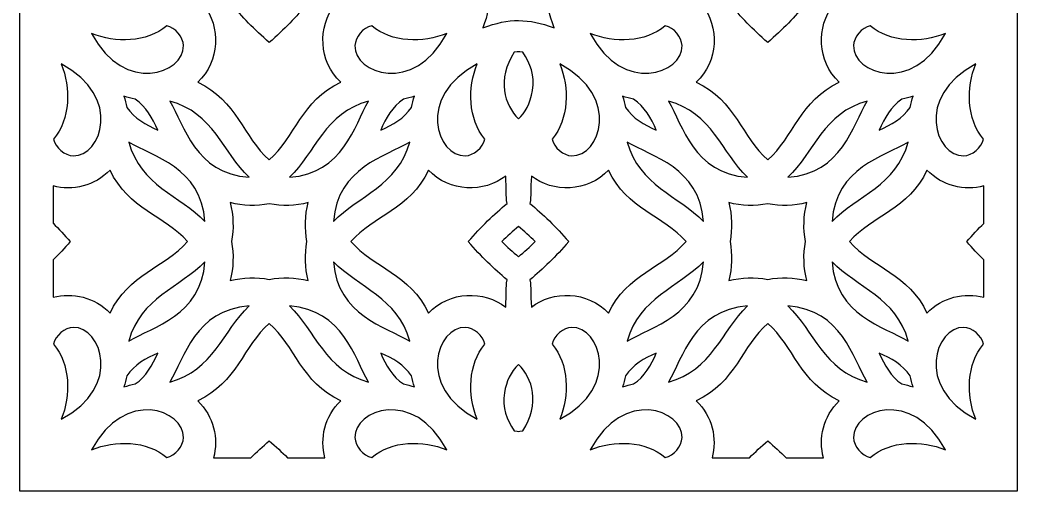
# Model space of a CAD drawing. Header units: millimetres. Extents: x -515 to 516, y -317 to 317.
# Drawn here: x -515.4 to -215.4, y 17.4 to 159.1 of the extents above; entities that cross this region are included whole.
import ezdxf

# ---------------------------------------------------------------- set-up
doc = ezdxf.new("R2010")
doc.units = ezdxf.units.MM
doc.header["$MEASUREMENT"] = 0
doc.layers.add('layer 1', color=7, linetype='Continuous')

msp = doc.modelspace()

# ---------------------------------------------------------------- linework, layer by layer
at = {"layer": 'layer 1'}
for points, knots in [([(-515.4075, 17.4287), (-505.2587, 17.4287), (-237.5692, 17.4287), (-215.4079, 17.4287), (-215.4079, 17.4287), (-215.4079, 39.3602), (-215.4079, 308.4692), (-215.4079, 317.4285), (-215.4079, 317.4285), (-230.6083, 317.4285), (-502.1912, 317.4285), (-515.4075, 317.4285), (-515.4075, 317.4285), (-515.4075, 303.1967), (-515.4075, 32.5603), (-515.4075, 17.4287)], [0, 0, 0, 0, 0.2, 0.2, 0.2, 0.2, 0.4, 0.4, 0.4, 0.4, 0.6, 0.6, 0.6, 0.6, 1, 1, 1, 1]), ([(-354.714, 178.1209), (-357.5735, 170.358), (-357.6171, 164.6187), (-354.714, 156.7363), (-354.714, 156.7363), (-362.4777, 159.5957), (-368.2169, 159.6386), (-376.0994, 156.7363), (-376.0994, 156.7363), (-373.2582, 164.4493), (-373.1781, 170.1914), (-376.0994, 178.1216), (-376.0994, 178.1216), (-368.4067, 175.2882), (-362.6597, 175.1954), (-354.714, 178.1209)], [0, 0, 0, 0, 0.2, 0.2, 0.2, 0.2, 0.4, 0.4, 0.4, 0.4, 0.6, 0.6, 0.6, 0.6, 1, 1, 1, 1]), ([(-460.1259, 163.5686), (-456.0256, 163.9018), (-454.3076, 163.5545), (-451.8667, 163.9875), (-451.8667, 163.9875), (-448.6383, 160.1159), (-444.9163, 156.1754), (-440.4079, 152.3241), (-440.4079, 152.3241), (-440.4079, 152.3241), (-440.4079, 152.3234), (-440.4079, 152.3234), (-440.4079, 152.3234), (-440.4079, 152.3234), (-440.4065, 152.3234), (-440.4065, 152.3234), (-440.4065, 152.3234), (-440.4065, 152.3234), (-440.4065, 152.3234), (-440.4065, 152.3234), (-440.4065, 152.3234), (-440.4065, 152.3234), (-440.4065, 152.3241), (-440.4065, 152.3241), (-440.4065, 152.3241), (-435.8966, 156.1754), (-432.1747, 160.1159), (-428.9469, 163.9875), (-428.9469, 163.9875), (-426.5036, 163.5538), (-424.7984, 163.9025), (-420.687, 163.5686), (-420.687, 163.5686), (-425.7431, 157.0856), (-425.6714, 146.7156), (-418.8806, 140.3283), (-418.8806, 140.3283), (-430.7162, 134.8357), (-432.6, 123.7656), (-440.4065, 117.0303), (-440.4065, 117.0303), (-448.2129, 123.7656), (-450.0968, 134.8357), (-461.9323, 140.3283), (-461.9323, 140.3283), (-455.1426, 146.7156), (-455.0699, 157.0856), (-460.1259, 163.5686)], [0, 0, 0, 0, 0.07692308, 0.07692308, 0.07692308, 0.07692308, 0.15384615, 0.15384615, 0.15384615, 0.15384615, 0.23076923, 0.23076923, 0.23076923, 0.23076923, 0.30769231, 0.30769231, 0.30769231, 0.30769231, 0.38461538, 0.38461538, 0.38461538, 0.38461538, 0.46153846, 0.46153846, 0.46153846, 0.46153846, 0.53846154, 0.53846154, 0.53846154, 0.53846154, 0.61538462, 0.61538462, 0.61538462, 0.61538462, 0.69230769, 0.69230769, 0.69230769, 0.69230769, 0.76923077, 0.76923077, 0.76923077, 0.76923077, 0.84615385, 0.84615385, 0.84615385, 0.84615385, 1, 1, 1, 1]), ([(-311.9322, 140.3283), (-305.1427, 146.7156), (-305.0703, 157.0856), (-310.1264, 163.5686), (-310.1264, 163.5686), (-306.0256, 163.9018), (-304.3084, 163.5545), (-301.8672, 163.9875), (-301.8672, 163.9875), (-298.638, 160.1159), (-294.9168, 156.1754), (-290.4077, 152.3241), (-290.4077, 152.3241), (-290.4077, 152.3241), (-290.4077, 152.3234), (-290.4077, 152.3234), (-290.4077, 152.3234), (-290.4069, 152.3234), (-290.4069, 152.3234), (-290.4069, 152.3234), (-290.4069, 152.3234), (-290.4069, 152.3234), (-290.4062, 152.3234), (-290.4062, 152.3234), (-290.4062, 152.3234), (-290.4062, 152.3234), (-290.4062, 152.3241), (-290.4062, 152.3241), (-290.4062, 152.3241), (-285.8964, 156.1754), (-282.1752, 160.1159), (-278.9474, 163.9875), (-278.9474, 163.9875), (-276.5041, 163.5538), (-274.7988, 163.9025), (-270.6875, 163.5686), (-270.6875, 163.5686), (-275.7435, 157.0856), (-275.6711, 146.7156), (-268.881, 140.3283), (-268.881, 140.3283), (-280.7166, 134.8357), (-282.6004, 123.7656), (-290.4069, 117.0303), (-290.4069, 117.0303), (-298.2128, 123.7656), (-300.0973, 134.8357), (-311.9322, 140.3283)], [0, 0, 0, 0, 0.07692308, 0.07692308, 0.07692308, 0.07692308, 0.15384615, 0.15384615, 0.15384615, 0.15384615, 0.23076923, 0.23076923, 0.23076923, 0.23076923, 0.30769231, 0.30769231, 0.30769231, 0.30769231, 0.38461538, 0.38461538, 0.38461538, 0.38461538, 0.46153846, 0.46153846, 0.46153846, 0.46153846, 0.53846154, 0.53846154, 0.53846154, 0.53846154, 0.61538462, 0.61538462, 0.61538462, 0.61538462, 0.69230769, 0.69230769, 0.69230769, 0.69230769, 0.76923077, 0.76923077, 0.76923077, 0.76923077, 0.84615385, 0.84615385, 0.84615385, 0.84615385, 1, 1, 1, 1]), ([(-493.8389, 155.0057), (-486.6629, 152.076), (-477.259, 152.2377), (-471.2478, 157.3148), (-471.2478, 157.3148), (-468.6311, 156.7518), (-466.2741, 153.9394), (-466.2033, 151.3689), (-466.2033, 151.3689), (-465.9751, 143.0781), (-483.8414, 136.2626), (-493.8389, 155.0057)], [0, 0, 0, 0, 0.25, 0.25, 0.25, 0.25, 0.5, 0.5, 0.5, 0.5, 1, 1, 1, 1]), ([(-414.6104, 151.3689), (-414.5394, 153.9394), (-412.1825, 156.7518), (-409.5663, 157.3148), (-409.5663, 157.3148), (-403.5656, 152.2468), (-394.1691, 152.0683), (-386.9748, 155.0057), (-386.9748, 155.0057), (-396.9681, 136.2711), (-414.8381, 143.0766), (-414.6104, 151.3689)], [0, 0, 0, 0, 0.25, 0.25, 0.25, 0.25, 0.5, 0.5, 0.5, 0.5, 1, 1, 1, 1]), ([(-343.8393, 155.0057), (-336.6633, 152.076), (-327.2591, 152.2377), (-321.2478, 157.3148), (-321.2478, 157.3148), (-318.6316, 156.7518), (-316.274, 153.9394), (-316.2037, 151.3689), (-316.2037, 151.3689), (-315.9753, 143.0781), (-333.8418, 136.2626), (-343.8393, 155.0057)], [0, 0, 0, 0, 0.25, 0.25, 0.25, 0.25, 0.5, 0.5, 0.5, 0.5, 1, 1, 1, 1]), ([(-264.6102, 151.3689), (-264.5399, 153.9394), (-262.1823, 156.7518), (-259.5668, 157.3148), (-259.5668, 157.3148), (-253.5653, 152.2468), (-244.1688, 152.0683), (-236.9746, 155.0057), (-236.9746, 155.0057), (-246.9678, 136.2711), (-264.8386, 143.0766), (-264.6102, 151.3689)], [0, 0, 0, 0, 0.25, 0.25, 0.25, 0.25, 0.5, 0.5, 0.5, 0.5, 1, 1, 1, 1]), ([(-361.1928, 137.8871), (-361.8626, 133.7898), (-363.4477, 131.2284), (-365.4067, 129.3305), (-365.4067, 129.3305), (-369.6502, 133.4405), (-372.0007, 141.1978), (-366.7254, 149.3543), (-366.7254, 149.3543), (-365.0911, 149.5589), (-365.7223, 149.5589), (-364.0881, 149.3543), (-364.0881, 149.3543), (-361.8767, 145.934), (-360.4456, 142.4546), (-361.1928, 137.8871)], [0, 0, 0, 0, 0.2, 0.2, 0.2, 0.2, 0.4, 0.4, 0.4, 0.4, 0.6, 0.6, 0.6, 0.6, 1, 1, 1, 1]), ([(-502.9839, 145.8602), (-484.2503, 135.8683), (-491.0553, 117.9968), (-499.3471, 118.2253), (-499.3471, 118.2253), (-501.918, 118.2956), (-504.7307, 120.6531), (-505.2936, 123.2694), (-505.2936, 123.2694), (-500.2247, 129.2701), (-500.047, 138.6666), (-502.9839, 145.8602)], [0, 0, 0, 0, 0.25, 0.25, 0.25, 0.25, 0.5, 0.5, 0.5, 0.5, 1, 1, 1, 1]), ([(-377.8292, 145.8602), (-380.7597, 138.6849), (-380.598, 129.2813), (-375.5202, 123.2694), (-375.5202, 123.2694), (-376.0832, 120.6531), (-378.8955, 118.2956), (-381.4661, 118.2253), (-381.4661, 118.2253), (-389.7576, 117.9968), (-396.5737, 135.8634), (-377.8292, 145.8602)], [0, 0, 0, 0, 0.25, 0.25, 0.25, 0.25, 0.5, 0.5, 0.5, 0.5, 1, 1, 1, 1]), ([(-352.9842, 145.8602), (-334.2502, 135.8683), (-341.0551, 117.9968), (-349.3473, 118.2253), (-349.3473, 118.2253), (-351.9179, 118.2956), (-354.7309, 120.6531), (-355.2932, 123.2694), (-355.2932, 123.2694), (-350.2246, 129.2701), (-350.0474, 138.6666), (-352.9842, 145.8602)], [0, 0, 0, 0, 0.25, 0.25, 0.25, 0.25, 0.5, 0.5, 0.5, 0.5, 1, 1, 1, 1]), ([(-227.8297, 145.8602), (-230.7601, 138.6849), (-230.5985, 129.2813), (-225.5206, 123.2694), (-225.5206, 123.2694), (-226.0837, 120.6531), (-228.896, 118.2956), (-231.4666, 118.2253), (-231.4666, 118.2253), (-239.7581, 117.9968), (-246.5742, 135.8634), (-227.8297, 145.8602)], [0, 0, 0, 0, 0.25, 0.25, 0.25, 0.25, 0.5, 0.5, 0.5, 0.5, 1, 1, 1, 1]), ([(-480.7607, 135.2427), (-477.4534, 133.0665), (-475.4669, 129.4838), (-473.943, 125.965), (-473.943, 125.965), (-477.4619, 127.4882), (-481.044, 129.476), (-483.2214, 132.7825), (-483.2214, 132.7825), (-483.4451, 133.9142), (-483.7475, 135.0382), (-484.1217, 136.1438), (-484.1217, 136.1438), (-483.0157, 135.7692), (-481.8933, 135.4669), (-480.7607, 135.2427)], [0, 0, 0, 0, 0.2, 0.2, 0.2, 0.2, 0.4, 0.4, 0.4, 0.4, 0.6, 0.6, 0.6, 0.6, 1, 1, 1, 1]), ([(-406.8707, 125.965), (-405.3467, 129.4838), (-403.3596, 133.0665), (-400.0531, 135.2427), (-400.0531, 135.2427), (-398.9207, 135.4669), (-397.7982, 135.7692), (-396.6918, 136.1438), (-396.6918, 136.1438), (-397.0658, 135.0382), (-397.3687, 133.9142), (-397.5922, 132.7825), (-397.5922, 132.7825), (-399.7692, 129.476), (-403.3519, 127.4882), (-406.8707, 125.965)], [0, 0, 0, 0, 0.2, 0.2, 0.2, 0.2, 0.4, 0.4, 0.4, 0.4, 0.6, 0.6, 0.6, 0.6, 1, 1, 1, 1]), ([(-330.761, 135.2427), (-327.4538, 133.0665), (-325.4674, 129.4838), (-323.9435, 125.965), (-323.9435, 125.965), (-327.4615, 127.4882), (-331.0443, 129.476), (-333.2212, 132.7825), (-333.2212, 132.7825), (-333.4454, 133.9142), (-333.7477, 135.0382), (-334.1216, 136.1438), (-334.1216, 136.1438), (-333.0159, 135.7692), (-331.8934, 135.4669), (-330.761, 135.2427)], [0, 0, 0, 0, 0.2, 0.2, 0.2, 0.2, 0.4, 0.4, 0.4, 0.4, 0.6, 0.6, 0.6, 0.6, 1, 1, 1, 1]), ([(-256.8704, 125.965), (-255.3472, 129.4838), (-253.3594, 133.0665), (-250.0536, 135.2427), (-250.0536, 135.2427), (-248.9212, 135.4669), (-247.798, 135.7692), (-246.6923, 136.1438), (-246.6923, 136.1438), (-247.0655, 135.0382), (-247.3685, 133.9142), (-247.592, 132.7825), (-247.592, 132.7825), (-249.7689, 129.476), (-253.3517, 127.4882), (-256.8704, 125.965)], [0, 0, 0, 0, 0.2, 0.2, 0.2, 0.2, 0.4, 0.4, 0.4, 0.4, 0.6, 0.6, 0.6, 0.6, 1, 1, 1, 1]), ([(-446.4631, 111.7648), (-462.7684, 113.0336), (-465.9038, 127.3329), (-470.32, 134.6937), (-470.32, 134.6937), (-457.241, 131.1701), (-454.2146, 119.1819), (-446.4631, 111.7648)], [0, 0, 0, 0, 0.33333333, 0.33333333, 0.33333333, 0.33333333, 1, 1, 1, 1]), ([(-434.3509, 111.7648), (-426.5992, 119.1819), (-423.5725, 131.1701), (-410.4927, 134.6937), (-410.4927, 134.6937), (-414.9098, 127.3329), (-418.0455, 113.0336), (-434.3509, 111.7648)], [0, 0, 0, 0, 0.33333333, 0.33333333, 0.33333333, 0.33333333, 1, 1, 1, 1]), ([(-320.3207, 134.6937), (-307.2409, 131.1701), (-304.2149, 119.1819), (-296.4632, 111.7648), (-296.4632, 111.7648), (-312.7679, 113.0336), (-315.9036, 127.3329), (-320.3207, 134.6937)], [0, 0, 0, 0, 0.33333333, 0.33333333, 0.33333333, 0.33333333, 1, 1, 1, 1]), ([(-260.4932, 134.6937), (-264.9103, 127.3329), (-268.0453, 113.0336), (-284.3514, 111.7648), (-284.3514, 111.7648), (-276.5997, 119.1819), (-273.5723, 131.1701), (-260.4932, 134.6937)], [0, 0, 0, 0, 0.33333333, 0.33333333, 0.33333333, 0.33333333, 1, 1, 1, 1]), ([(-459.7431, 98.4848), (-467.1594, 106.2364), (-479.1478, 109.2632), (-482.6719, 122.3422), (-482.6719, 122.3422), (-475.3107, 117.9258), (-461.0114, 114.7894), (-459.7431, 98.4848)], [0, 0, 0, 0, 0.33333333, 0.33333333, 0.33333333, 0.33333333, 1, 1, 1, 1]), ([(-398.1419, 122.3422), (-401.6656, 109.2632), (-413.6544, 106.2364), (-421.0701, 98.4848), (-421.0701, 98.4848), (-419.8028, 114.7894), (-405.5028, 117.9258), (-398.1419, 122.3422)], [0, 0, 0, 0, 0.33333333, 0.33333333, 0.33333333, 0.33333333, 1, 1, 1, 1]), ([(-309.7433, 98.4848), (-317.1597, 106.2364), (-329.1478, 109.2632), (-332.6722, 122.3422), (-332.6722, 122.3422), (-325.3106, 117.9258), (-311.0113, 114.7894), (-309.7433, 98.4848)], [0, 0, 0, 0, 0.33333333, 0.33333333, 0.33333333, 0.33333333, 1, 1, 1, 1]), ([(-271.0706, 98.4848), (-269.8026, 114.7894), (-255.5026, 117.9258), (-248.1417, 122.3422), (-248.1417, 122.3422), (-251.6654, 109.2632), (-263.6549, 106.2364), (-271.0706, 98.4848)], [0, 0, 0, 0, 0.33333333, 0.33333333, 0.33333333, 0.33333333, 1, 1, 1, 1]), ([(-505.4076, 86.9324), (-503.698, 88.6321), (-501.9916, 90.4498), (-500.3032, 92.4278), (-500.3032, 92.4278), (-500.3032, 92.4278), (-500.3013, 92.4278), (-500.3013, 92.4278), (-500.3013, 92.4278), (-500.3013, 92.4278), (-500.3021, 92.4292), (-500.3021, 92.4292), (-500.3021, 92.4292), (-500.3021, 92.4292), (-500.3018, 92.4292), (-500.3018, 92.4292), (-500.3018, 92.4292), (-500.3018, 92.4292), (-500.3024, 92.4292), (-500.3024, 92.4292), (-500.3024, 92.4292), (-501.9913, 94.4072), (-503.6975, 96.2256), (-505.4076, 97.9252), (-505.4076, 97.9252), (-505.4076, 97.9252), (-505.4076, 109.1718), (-505.4076, 109.1718), (-505.4076, 109.1718), (-499.6047, 107.6669), (-492.9199, 109.0509), (-488.3073, 113.9544), (-488.3073, 113.9544), (-482.8145, 102.1195), (-471.7437, 100.2357), (-465.0083, 92.4292), (-465.0083, 92.4292), (-471.7428, 84.622), (-482.8142, 82.7382), (-488.3073, 70.9033), (-488.3073, 70.9033), (-492.9199, 75.8068), (-499.6047, 77.1908), (-505.4076, 75.6852), (-505.4076, 75.6852), (-505.4076, 75.6852), (-505.4076, 86.9324), (-505.4076, 86.9324)], [0, 0, 0, 0, 0.07692308, 0.07692308, 0.07692308, 0.07692308, 0.15384615, 0.15384615, 0.15384615, 0.15384615, 0.23076923, 0.23076923, 0.23076923, 0.23076923, 0.30769231, 0.30769231, 0.30769231, 0.30769231, 0.38461538, 0.38461538, 0.38461538, 0.38461538, 0.46153846, 0.46153846, 0.46153846, 0.46153846, 0.53846154, 0.53846154, 0.53846154, 0.53846154, 0.61538462, 0.61538462, 0.61538462, 0.61538462, 0.69230769, 0.69230769, 0.69230769, 0.69230769, 0.76923077, 0.76923077, 0.76923077, 0.76923077, 0.84615385, 0.84615385, 0.84615385, 0.84615385, 1, 1, 1, 1]), ([(-415.8053, 92.4292), (-409.0708, 100.2357), (-397.9992, 102.1195), (-392.5067, 113.9544), (-392.5067, 113.9544), (-386.1201, 107.1643), (-375.75, 107.0926), (-369.2671, 112.1486), (-369.2671, 112.1486), (-368.9339, 108.0478), (-369.2812, 106.3292), (-368.8475, 103.888), (-368.8475, 103.888), (-372.7205, 100.6603), (-376.6603, 96.9384), (-380.5108, 92.4292), (-380.5108, 92.4292), (-380.5108, 92.4292), (-380.5122, 92.4292), (-380.5122, 92.4292), (-380.5122, 92.4292), (-380.5122, 92.4292), (-380.5122, 92.4292), (-380.5122, 92.4292), (-380.5122, 92.4292), (-380.5122, 92.4292), (-380.5122, 92.4278), (-380.5122, 92.4278), (-380.5122, 92.4278), (-380.5122, 92.4278), (-380.5101, 92.4278), (-380.5101, 92.4278), (-380.5101, 92.4278), (-376.6603, 87.9186), (-372.7205, 84.1974), (-368.8475, 80.9689), (-368.8475, 80.9689), (-369.2819, 78.5256), (-368.9332, 76.8211), (-369.2671, 72.7091), (-369.2671, 72.7091), (-375.75, 77.7651), (-386.1201, 77.6934), (-392.5067, 70.9033), (-392.5067, 70.9033), (-397.9992, 82.7382), (-409.0708, 84.622), (-415.8053, 92.4292)], [0, 0, 0, 0, 0.07692308, 0.07692308, 0.07692308, 0.07692308, 0.15384615, 0.15384615, 0.15384615, 0.15384615, 0.23076923, 0.23076923, 0.23076923, 0.23076923, 0.30769231, 0.30769231, 0.30769231, 0.30769231, 0.38461538, 0.38461538, 0.38461538, 0.38461538, 0.46153846, 0.46153846, 0.46153846, 0.46153846, 0.53846154, 0.53846154, 0.53846154, 0.53846154, 0.61538462, 0.61538462, 0.61538462, 0.61538462, 0.69230769, 0.69230769, 0.69230769, 0.69230769, 0.76923077, 0.76923077, 0.76923077, 0.76923077, 0.84615385, 0.84615385, 0.84615385, 0.84615385, 1, 1, 1, 1]), ([(-350.3033, 92.4278), (-350.3033, 92.4278), (-350.3012, 92.4278), (-350.3012, 92.4278), (-350.3012, 92.4278), (-350.3012, 92.4278), (-350.3026, 92.4285), (-350.3026, 92.4292), (-350.3026, 92.4292), (-350.3026, 92.4292), (-350.3026, 92.4292), (-350.3026, 92.4292), (-350.3026, 92.4292), (-350.3026, 92.4292), (-350.3026, 92.4292), (-350.3026, 92.4292), (-350.3026, 92.4292), (-354.1531, 96.9384), (-358.0936, 100.6603), (-361.966, 103.888), (-361.966, 103.888), (-361.5323, 106.3313), (-361.8809, 108.0366), (-361.5463, 112.1486), (-361.5463, 112.1486), (-355.0634, 107.0926), (-344.6941, 107.1643), (-338.3074, 113.9544), (-338.3074, 113.9544), (-332.8149, 102.1195), (-321.7441, 100.2357), (-315.0088, 92.4292), (-315.0088, 92.4292), (-321.7427, 84.622), (-332.8142, 82.7382), (-338.3074, 70.9033), (-338.3074, 70.9033), (-344.6941, 77.6934), (-355.0634, 77.7651), (-361.5463, 72.7091), (-361.5463, 72.7091), (-361.8802, 76.8098), (-361.5323, 78.527), (-361.966, 80.9689), (-361.966, 80.9689), (-358.0936, 84.1974), (-354.1538, 87.9186), (-350.3033, 92.4278)], [0, 0, 0, 0, 0.07692308, 0.07692308, 0.07692308, 0.07692308, 0.15384615, 0.15384615, 0.15384615, 0.15384615, 0.23076923, 0.23076923, 0.23076923, 0.23076923, 0.30769231, 0.30769231, 0.30769231, 0.30769231, 0.38461538, 0.38461538, 0.38461538, 0.38461538, 0.46153846, 0.46153846, 0.46153846, 0.46153846, 0.53846154, 0.53846154, 0.53846154, 0.53846154, 0.61538462, 0.61538462, 0.61538462, 0.61538462, 0.69230769, 0.69230769, 0.69230769, 0.69230769, 0.76923077, 0.76923077, 0.76923077, 0.76923077, 0.84615385, 0.84615385, 0.84615385, 0.84615385, 1, 1, 1, 1]), ([(-225.4082, 97.9231), (-227.117, 96.2242), (-228.8229, 94.4058), (-230.5113, 92.4292), (-230.5113, 92.4292), (-230.5113, 92.4292), (-230.512, 92.4292), (-230.512, 92.4292), (-230.512, 92.4292), (-230.512, 92.4292), (-230.512, 92.4292), (-230.512, 92.4292), (-230.512, 92.4292), (-230.512, 92.4285), (-230.5127, 92.4278), (-230.5127, 92.4278), (-230.5127, 92.4278), (-230.5127, 92.4278), (-230.5106, 92.4278), (-230.5106, 92.4278), (-230.5106, 92.4278), (-228.8222, 90.4505), (-227.117, 88.6335), (-225.4082, 86.9338), (-225.4082, 86.9338), (-225.4082, 86.9338), (-225.4082, 75.6859), (-225.4082, 75.6859), (-225.4082, 75.6859), (-231.2107, 77.1901), (-237.8947, 75.8061), (-242.5065, 70.9033), (-242.5065, 70.9033), (-247.9997, 82.7382), (-259.0712, 84.622), (-265.8058, 92.4292), (-265.8058, 92.4292), (-259.0712, 100.2357), (-247.9997, 102.1195), (-242.5065, 113.9544), (-242.5065, 113.9544), (-237.8947, 109.0509), (-231.2107, 107.6669), (-225.4082, 109.1718), (-225.4082, 109.1718), (-225.4082, 109.1718), (-225.4082, 97.9231), (-225.4082, 97.9231)], [0, 0, 0, 0, 0.07692308, 0.07692308, 0.07692308, 0.07692308, 0.15384615, 0.15384615, 0.15384615, 0.15384615, 0.23076923, 0.23076923, 0.23076923, 0.23076923, 0.30769231, 0.30769231, 0.30769231, 0.30769231, 0.38461538, 0.38461538, 0.38461538, 0.38461538, 0.46153846, 0.46153846, 0.46153846, 0.46153846, 0.53846154, 0.53846154, 0.53846154, 0.53846154, 0.61538462, 0.61538462, 0.61538462, 0.61538462, 0.69230769, 0.69230769, 0.69230769, 0.69230769, 0.76923077, 0.76923077, 0.76923077, 0.76923077, 0.84615385, 0.84615385, 0.84615385, 0.84615385, 1, 1, 1, 1]), ([(-452.1305, 80.7047), (-451.1863, 84.5552), (-451.0152, 88.5779), (-451.7673, 92.4285), (-451.7673, 92.4285), (-451.0158, 96.2797), (-451.1863, 100.3018), (-452.1305, 104.1523), (-452.1305, 104.1523), (-448.2802, 103.2083), (-444.2563, 103.0375), (-440.4065, 103.7889), (-440.4065, 103.7889), (-436.5566, 103.0375), (-432.5332, 103.2083), (-428.6833, 104.1523), (-428.6833, 104.1523), (-429.6274, 100.3018), (-429.7982, 96.2797), (-429.0468, 92.4285), (-429.0468, 92.4285), (-429.7982, 88.5779), (-429.6274, 84.5552), (-428.6833, 80.7047), (-428.6833, 80.7047), (-432.5332, 81.6494), (-436.5566, 81.8202), (-440.4065, 81.0681), (-440.4065, 81.0681), (-444.2563, 81.8202), (-448.2802, 81.6494), (-452.1305, 80.7047)], [0, 0, 0, 0, 0.11111111, 0.11111111, 0.11111111, 0.11111111, 0.22222222, 0.22222222, 0.22222222, 0.22222222, 0.33333333, 0.33333333, 0.33333333, 0.33333333, 0.44444444, 0.44444444, 0.44444444, 0.44444444, 0.55555556, 0.55555556, 0.55555556, 0.55555556, 0.66666667, 0.66666667, 0.66666667, 0.66666667, 0.77777778, 0.77777778, 0.77777778, 0.77777778, 1, 1, 1, 1]), ([(-302.1308, 80.7047), (-301.1868, 84.5552), (-301.0153, 88.5779), (-301.7674, 92.4285), (-301.7674, 92.4285), (-301.016, 96.2797), (-301.1868, 100.3018), (-302.1308, 104.1523), (-302.1308, 104.1523), (-298.2802, 103.2083), (-294.2568, 103.0375), (-290.4069, 103.7889), (-290.4069, 103.7889), (-286.5571, 103.0375), (-282.533, 103.2083), (-278.6831, 104.1523), (-278.6831, 104.1523), (-279.6271, 100.3018), (-279.7979, 96.2797), (-279.0465, 92.4285), (-279.0465, 92.4285), (-279.7979, 88.5779), (-279.6271, 84.5552), (-278.6831, 80.7047), (-278.6831, 80.7047), (-282.533, 81.6494), (-286.5571, 81.8202), (-290.4069, 81.0681), (-290.4069, 81.0681), (-294.2568, 81.8202), (-298.2802, 81.6494), (-302.1308, 80.7047)], [0, 0, 0, 0, 0.11111111, 0.11111111, 0.11111111, 0.11111111, 0.22222222, 0.22222222, 0.22222222, 0.22222222, 0.33333333, 0.33333333, 0.33333333, 0.33333333, 0.44444444, 0.44444444, 0.44444444, 0.44444444, 0.55555556, 0.55555556, 0.55555556, 0.55555556, 0.66666667, 0.66666667, 0.66666667, 0.66666667, 0.77777778, 0.77777778, 0.77777778, 0.77777778, 1, 1, 1, 1]), ([(-370.4508, 92.4292), (-368.8046, 94.0269), (-367.1183, 95.5431), (-365.4067, 96.984), (-365.4067, 96.984), (-363.6951, 95.5431), (-362.0088, 94.0269), (-360.3626, 92.4292), (-360.3626, 92.4292), (-362.0088, 90.8301), (-363.6951, 89.3146), (-365.4067, 87.8729), (-365.4067, 87.8729), (-367.1183, 89.3146), (-368.8053, 90.8301), (-370.4508, 92.4292)], [0, 0, 0, 0, 0.2, 0.2, 0.2, 0.2, 0.4, 0.4, 0.4, 0.4, 0.6, 0.6, 0.6, 0.6, 1, 1, 1, 1]), ([(-459.7431, 86.3722), (-461.0114, 70.0668), (-475.3107, 66.9318), (-482.6719, 62.5148), (-482.6719, 62.5148), (-479.1478, 75.5945), (-467.1594, 78.6205), (-459.7431, 86.3722)], [0, 0, 0, 0, 0.33333333, 0.33333333, 0.33333333, 0.33333333, 1, 1, 1, 1]), ([(-421.0701, 86.3722), (-413.6544, 78.6205), (-401.6656, 75.5945), (-398.1419, 62.5148), (-398.1419, 62.5148), (-405.5028, 66.9318), (-419.8028, 70.0668), (-421.0701, 86.3722)], [0, 0, 0, 0, 0.33333333, 0.33333333, 0.33333333, 0.33333333, 1, 1, 1, 1]), ([(-332.6722, 62.5148), (-329.1478, 75.5945), (-317.1597, 78.6205), (-309.7433, 86.3722), (-309.7433, 86.3722), (-311.0113, 70.0668), (-325.3106, 66.9318), (-332.6722, 62.5148)], [0, 0, 0, 0, 0.33333333, 0.33333333, 0.33333333, 0.33333333, 1, 1, 1, 1]), ([(-271.0706, 86.3722), (-263.6549, 78.6205), (-251.6654, 75.5945), (-248.1417, 62.5148), (-248.1417, 62.5148), (-255.5026, 66.9318), (-269.8026, 70.0668), (-271.0706, 86.3722)], [0, 0, 0, 0, 0.33333333, 0.33333333, 0.33333333, 0.33333333, 1, 1, 1, 1]), ([(-446.4631, 73.0921), (-454.2146, 65.6757), (-457.241, 53.6876), (-470.32, 50.1639), (-470.32, 50.1639), (-465.9038, 57.5248), (-462.7684, 71.8241), (-446.4631, 73.0921)], [0, 0, 0, 0, 0.33333333, 0.33333333, 0.33333333, 0.33333333, 1, 1, 1, 1]), ([(-410.4927, 50.1639), (-423.5725, 53.6876), (-426.5992, 65.6757), (-434.3509, 73.0921), (-434.3509, 73.0921), (-418.0455, 71.8241), (-414.9098, 57.5248), (-410.4927, 50.1639)], [0, 0, 0, 0, 0.33333333, 0.33333333, 0.33333333, 0.33333333, 1, 1, 1, 1]), ([(-296.4632, 73.0921), (-304.2149, 65.6757), (-307.2409, 53.6876), (-320.3207, 50.1639), (-320.3207, 50.1639), (-315.9036, 57.5248), (-312.7679, 71.8241), (-296.4632, 73.0921)], [0, 0, 0, 0, 0.33333333, 0.33333333, 0.33333333, 0.33333333, 1, 1, 1, 1]), ([(-260.4932, 50.1639), (-273.5723, 53.6876), (-276.5997, 65.6757), (-284.3514, 73.0921), (-284.3514, 73.0921), (-268.0453, 71.8241), (-264.9103, 57.5248), (-260.4932, 50.1639)], [0, 0, 0, 0, 0.33333333, 0.33333333, 0.33333333, 0.33333333, 1, 1, 1, 1]), ([(-502.9839, 38.9968), (-500.0541, 46.1721), (-500.2156, 55.5763), (-505.2936, 61.5883), (-505.2936, 61.5883), (-504.7307, 64.2046), (-501.918, 66.5614), (-499.3471, 66.6324), (-499.3471, 66.6324), (-491.0558, 66.8601), (-484.2398, 48.9943), (-502.9839, 38.9968)], [0, 0, 0, 0, 0.25, 0.25, 0.25, 0.25, 0.5, 0.5, 0.5, 0.5, 1, 1, 1, 1]), ([(-423.6639, 27.429), (-423.6639, 27.429), (-434.9111, 27.429), (-434.9111, 27.429), (-434.9111, 27.429), (-436.6108, 29.1385), (-438.4285, 30.8452), (-440.4065, 32.5335), (-440.4065, 32.5335), (-440.4065, 32.5335), (-440.4065, 32.5335), (-440.4065, 32.5335), (-440.4065, 32.5335), (-440.4065, 32.5335), (-440.4065, 32.5335), (-440.4065, 32.5335), (-440.4065, 32.5335), (-440.4065, 32.5335), (-440.4072, 32.5335), (-440.4072, 32.5335), (-440.4072, 32.5335), (-440.4072, 32.5335), (-440.4079, 32.5328), (-440.4079, 32.5328), (-440.4079, 32.5328), (-442.3845, 30.8445), (-444.2029, 29.1385), (-445.9021, 27.429), (-445.9021, 27.429), (-445.9021, 27.429), (-457.1495, 27.429), (-457.1495, 27.429), (-457.1495, 27.429), (-455.6451, 33.2315), (-457.029, 39.9155), (-461.9323, 44.528), (-461.9323, 44.528), (-450.0968, 50.0212), (-448.2129, 61.0921), (-440.4065, 67.8266), (-440.4065, 67.8266), (-432.6, 61.0921), (-430.7162, 50.0212), (-418.8806, 44.528), (-418.8806, 44.528), (-423.7841, 39.9155), (-425.1688, 33.2315), (-423.6639, 27.429)], [0, 0, 0, 0, 0.07692308, 0.07692308, 0.07692308, 0.07692308, 0.15384615, 0.15384615, 0.15384615, 0.15384615, 0.23076923, 0.23076923, 0.23076923, 0.23076923, 0.30769231, 0.30769231, 0.30769231, 0.30769231, 0.38461538, 0.38461538, 0.38461538, 0.38461538, 0.46153846, 0.46153846, 0.46153846, 0.46153846, 0.53846154, 0.53846154, 0.53846154, 0.53846154, 0.61538462, 0.61538462, 0.61538462, 0.61538462, 0.69230769, 0.69230769, 0.69230769, 0.69230769, 0.76923077, 0.76923077, 0.76923077, 0.76923077, 0.84615385, 0.84615385, 0.84615385, 0.84615385, 1, 1, 1, 1]), ([(-377.8292, 38.9968), (-396.5646, 48.9894), (-389.7583, 66.8601), (-381.4661, 66.6324), (-381.4661, 66.6324), (-378.8955, 66.5614), (-376.0832, 64.2046), (-375.5202, 61.5883), (-375.5202, 61.5883), (-380.5889, 55.5869), (-380.7667, 46.1911), (-377.8292, 38.9968)], [0, 0, 0, 0, 0.25, 0.25, 0.25, 0.25, 0.5, 0.5, 0.5, 0.5, 1, 1, 1, 1]), ([(-352.9842, 38.9968), (-350.0538, 46.1721), (-350.2154, 55.5763), (-355.2932, 61.5883), (-355.2932, 61.5883), (-354.7309, 64.2046), (-351.9179, 66.5614), (-349.3473, 66.6324), (-349.3473, 66.6324), (-341.0558, 66.8601), (-334.2397, 48.9943), (-352.9842, 38.9968)], [0, 0, 0, 0, 0.25, 0.25, 0.25, 0.25, 0.5, 0.5, 0.5, 0.5, 1, 1, 1, 1]), ([(-273.6636, 27.429), (-273.6636, 27.429), (-284.9116, 27.429), (-284.9116, 27.429), (-284.9116, 27.429), (-286.6105, 29.1385), (-288.429, 30.8452), (-290.4062, 32.5335), (-290.4062, 32.5335), (-290.4062, 32.5335), (-290.4062, 32.5335), (-290.4062, 32.5335), (-290.4062, 32.5335), (-290.4062, 32.5335), (-290.4069, 32.5335), (-290.4069, 32.5335), (-290.4069, 32.5335), (-290.4069, 32.5335), (-290.4077, 32.5343), (-290.4077, 32.5343), (-290.4077, 32.5343), (-290.4077, 32.5343), (-290.4077, 32.5328), (-290.4077, 32.5328), (-290.4077, 32.5328), (-292.3849, 30.8445), (-294.2034, 29.1385), (-295.9023, 27.429), (-295.9023, 27.429), (-295.9023, 27.429), (-307.1496, 27.429), (-307.1496, 27.429), (-307.1496, 27.429), (-305.6453, 33.2315), (-307.0294, 39.9155), (-311.9322, 44.528), (-311.9322, 44.528), (-300.0973, 50.0212), (-298.2128, 61.0921), (-290.4069, 67.8266), (-290.4069, 67.8266), (-282.6004, 61.0921), (-280.7166, 50.0212), (-268.881, 44.528), (-268.881, 44.528), (-273.7845, 39.9155), (-275.1686, 33.2315), (-273.6636, 27.429)], [0, 0, 0, 0, 0.07692308, 0.07692308, 0.07692308, 0.07692308, 0.15384615, 0.15384615, 0.15384615, 0.15384615, 0.23076923, 0.23076923, 0.23076923, 0.23076923, 0.30769231, 0.30769231, 0.30769231, 0.30769231, 0.38461538, 0.38461538, 0.38461538, 0.38461538, 0.46153846, 0.46153846, 0.46153846, 0.46153846, 0.53846154, 0.53846154, 0.53846154, 0.53846154, 0.61538462, 0.61538462, 0.61538462, 0.61538462, 0.69230769, 0.69230769, 0.69230769, 0.69230769, 0.76923077, 0.76923077, 0.76923077, 0.76923077, 0.84615385, 0.84615385, 0.84615385, 0.84615385, 1, 1, 1, 1]), ([(-227.8297, 38.9968), (-246.5644, 48.9894), (-239.7588, 66.8601), (-231.4666, 66.6324), (-231.4666, 66.6324), (-228.896, 66.5614), (-226.0837, 64.2046), (-225.5206, 61.5883), (-225.5206, 61.5883), (-230.5893, 55.5869), (-230.7672, 46.1911), (-227.8297, 38.9968)], [0, 0, 0, 0, 0.25, 0.25, 0.25, 0.25, 0.5, 0.5, 0.5, 0.5, 1, 1, 1, 1]), ([(-473.943, 58.892), (-475.4669, 55.3732), (-477.4534, 51.7912), (-480.7607, 49.615), (-480.7607, 49.615), (-481.8933, 49.39), (-483.0157, 49.0885), (-484.1217, 48.7138), (-484.1217, 48.7138), (-483.7483, 49.8202), (-483.4451, 50.9421), (-483.2214, 52.0744), (-483.2214, 52.0744), (-481.0446, 55.3816), (-477.4619, 57.3688), (-473.943, 58.892)], [0, 0, 0, 0, 0.2, 0.2, 0.2, 0.2, 0.4, 0.4, 0.4, 0.4, 0.6, 0.6, 0.6, 0.6, 1, 1, 1, 1]), ([(-397.5922, 52.0744), (-397.3687, 50.9421), (-397.0658, 49.8195), (-396.6918, 48.7138), (-396.6918, 48.7138), (-397.7982, 49.0885), (-398.9207, 49.39), (-400.0531, 49.615), (-400.0531, 49.615), (-403.3596, 51.7912), (-405.3467, 55.3732), (-406.8707, 58.892), (-406.8707, 58.892), (-403.3519, 57.3688), (-399.7692, 55.3816), (-397.5922, 52.0744)], [0, 0, 0, 0, 0.2, 0.2, 0.2, 0.2, 0.4, 0.4, 0.4, 0.4, 0.6, 0.6, 0.6, 0.6, 1, 1, 1, 1]), ([(-333.2212, 52.0744), (-331.045, 55.3816), (-327.4615, 57.3688), (-323.9435, 58.892), (-323.9435, 58.892), (-325.4674, 55.3732), (-327.4538, 51.7912), (-330.761, 49.615), (-330.761, 49.615), (-331.8934, 49.39), (-333.0159, 49.0885), (-334.1216, 48.7138), (-334.1216, 48.7138), (-333.7484, 49.8202), (-333.4454, 50.9421), (-333.2212, 52.0744)], [0, 0, 0, 0, 0.2, 0.2, 0.2, 0.2, 0.4, 0.4, 0.4, 0.4, 0.6, 0.6, 0.6, 0.6, 1, 1, 1, 1]), ([(-247.592, 52.0744), (-247.3685, 50.9421), (-247.0655, 49.8195), (-246.6923, 48.7138), (-246.6923, 48.7138), (-247.798, 49.0885), (-248.9212, 49.39), (-250.0536, 49.615), (-250.0536, 49.615), (-253.3594, 51.7912), (-255.3472, 55.3732), (-256.8704, 58.892), (-256.8704, 58.892), (-253.3517, 57.3688), (-249.7689, 55.3816), (-247.592, 52.0744)], [0, 0, 0, 0, 0.2, 0.2, 0.2, 0.2, 0.4, 0.4, 0.4, 0.4, 0.6, 0.6, 0.6, 0.6, 1, 1, 1, 1]), ([(-364.0881, 35.5019), (-365.7237, 35.2988), (-365.0904, 35.2988), (-366.7254, 35.5019), (-366.7254, 35.5019), (-368.9374, 38.923), (-370.3686, 42.4031), (-369.6214, 46.9706), (-369.6214, 46.9706), (-369.0604, 50.398), (-367.7945, 53.2153), (-365.4067, 55.5271), (-365.4067, 55.5271), (-361.1632, 51.4165), (-358.8127, 43.6606), (-364.0881, 35.5019)], [0, 0, 0, 0, 0.2, 0.2, 0.2, 0.2, 0.4, 0.4, 0.4, 0.4, 0.6, 0.6, 0.6, 0.6, 1, 1, 1, 1]), ([(-471.2478, 27.5415), (-477.2483, 32.6109), (-486.6442, 32.7887), (-493.8389, 29.8512), (-493.8389, 29.8512), (-483.8461, 48.5859), (-465.9751, 41.7803), (-466.2033, 33.4881), (-466.2033, 33.4881), (-466.2741, 30.9183), (-468.6311, 28.1052), (-471.2478, 27.5415)], [0, 0, 0, 0, 0.25, 0.25, 0.25, 0.25, 0.5, 0.5, 0.5, 0.5, 1, 1, 1, 1]), ([(-409.5663, 27.5415), (-412.1825, 28.1052), (-414.5394, 30.9183), (-414.6104, 33.4881), (-414.6104, 33.4881), (-414.8381, 41.7796), (-396.973, 48.5957), (-386.9748, 29.8512), (-386.9748, 29.8512), (-394.1508, 32.781), (-403.5543, 32.62), (-409.5663, 27.5415)], [0, 0, 0, 0, 0.25, 0.25, 0.25, 0.25, 0.5, 0.5, 0.5, 0.5, 1, 1, 1, 1]), ([(-321.2478, 27.5415), (-327.2486, 32.6109), (-336.6443, 32.7887), (-343.8393, 29.8512), (-343.8393, 29.8512), (-333.8461, 48.5859), (-315.9753, 41.7803), (-316.2037, 33.4881), (-316.2037, 33.4881), (-316.274, 30.9183), (-318.6316, 28.1052), (-321.2478, 27.5415)], [0, 0, 0, 0, 0.25, 0.25, 0.25, 0.25, 0.5, 0.5, 0.5, 0.5, 1, 1, 1, 1]), ([(-259.5668, 27.5415), (-262.1823, 28.1052), (-264.5399, 30.9183), (-264.6102, 33.4881), (-264.6102, 33.4881), (-264.8386, 41.7796), (-246.9728, 48.5957), (-236.9746, 29.8512), (-236.9746, 29.8512), (-244.1513, 32.781), (-253.5548, 32.62), (-259.5668, 27.5415)], [0, 0, 0, 0, 0.25, 0.25, 0.25, 0.25, 0.5, 0.5, 0.5, 0.5, 1, 1, 1, 1])]:
    msp.add_open_spline(points, degree=3, knots=knots, dxfattribs=at)

doc.saveas('drawing.dxf')
